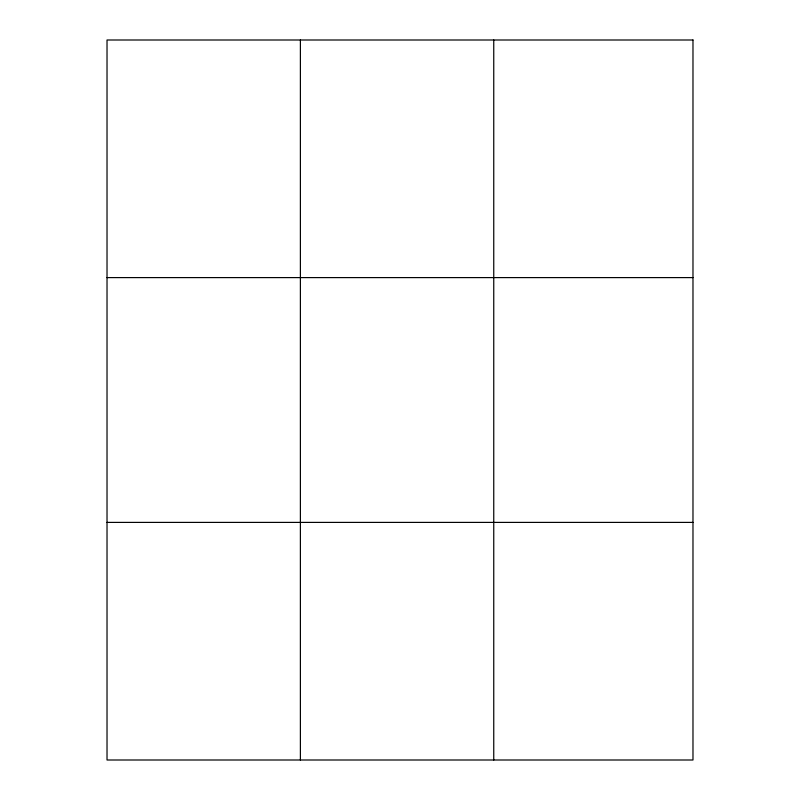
<?xml version="1.0" encoding="UTF-8"?>
<svg xmlns="http://www.w3.org/2000/svg" width="800" height="800" viewBox="0 0 800 800"><rect width="100%" height="100%" fill="white"/><g stroke="black" fill="none" stroke-linecap="round" stroke-linejoin="round"><path stroke-width="1.2" d="M300.39 760L300.39 40M493.75 760L493.75 40M107.02 277.6L692.98 277.6M107.02 522.4L692.98 522.4M692.98 40L692.98 760L107.02 760L107.02 40L692.98 40"/></g></svg>
